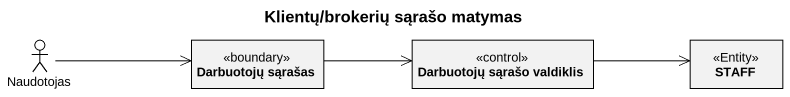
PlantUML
@startuml
title Klientų/brokerių sąrašo matymas
allowmixing
hide circle
hide empty members
actor Naudotojas
class "Darbuotojų sąrašas" as Darbuotojų_sąrašas <<boundary>>
class "Darbuotojų sąrašo valdiklis" as Darbuotojų_sąrašo_valdiklis <<control>>
class STAFF <<Entity>>
Naudotojas -right-> Darbuotojų_sąrašas
Darbuotojų_sąrašas -right-> Darbuotojų_sąrašo_valdiklis
Darbuotojų_sąrašo_valdiklis -right-> STAFF
@enduml
